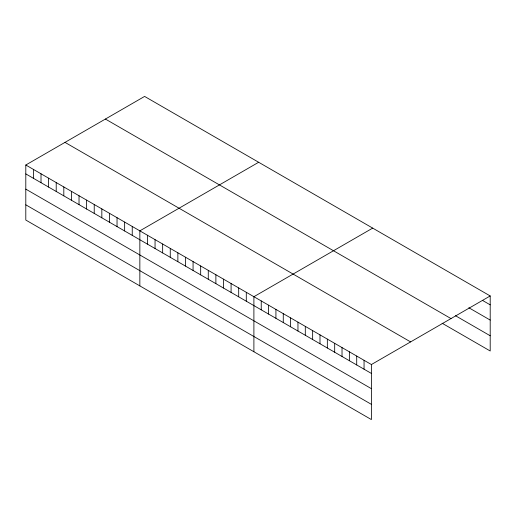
<?xml version="1.0" encoding="UTF-8"?>
<svg xmlns="http://www.w3.org/2000/svg" width="516" height="516" viewBox="0 0 516 516"><rect width="100%" height="100%" fill="white"/><g stroke="black" fill="none" stroke-linecap="round" stroke-linejoin="round"><path stroke-width="0.77" d="M25.8 165.01L371.397 364.541L371.397 419.579L25.8 220.048L25.8 165.01L144.603 96.421L490.2 295.952L490.2 350.99L442.128 323.235M258.651 162.269L139.849 230.852L139.849 285.896M372.694 228.111L253.898 296.7L253.898 351.738M371.397 364.541L490.2 295.952M482.853 300.609L490.2 304.846M468.838 307.742L490.2 320.075M455.486 315.721L490.2 335.761M105.399 119.054L450.997 318.585M65.003 142.377L410.601 341.908M25.8 173.905L371.397 373.436M25.8 189.133L371.397 388.664M25.8 204.82L371.397 404.351M364.057 360.297L364.057 369.198M356.711 356.059L356.711 364.954M349.364 351.822L349.364 360.716M342.024 347.578L342.024 356.479M334.678 343.34L334.678 352.235M327.338 339.102L327.338 347.997M319.991 334.858L319.991 343.753M312.644 330.621L312.644 339.515M305.304 326.383L305.304 335.277M297.958 322.139L297.958 331.033M290.618 317.901L290.618 326.796M283.271 313.657L283.271 322.558M275.925 309.419L275.925 318.314M268.584 305.182L268.584 314.076M261.238 300.938L261.238 309.832M246.293 292.308L246.293 301.209M238.689 287.922L238.689 296.816M231.084 283.529L231.084 292.424M223.48 279.143L223.48 288.038M215.881 274.751L215.881 283.645M208.277 270.365L208.277 279.259M200.672 265.972L200.672 274.867M193.068 261.58L193.068 270.481M185.47 257.194L185.47 266.088M177.865 252.801L177.865 261.696M170.261 248.415L170.261 257.31M162.656 244.023L162.656 252.917M155.052 239.637L155.052 248.531M147.453 235.244L147.453 244.139M132.244 226.466L132.244 235.361M124.64 222.074L124.64 230.968M117.035 217.688L117.035 226.582M109.437 213.295L109.437 222.19M101.833 208.909L101.833 217.804M94.228 204.517L94.228 213.411M86.624 200.124L86.624 209.025M79.025 195.738L79.025 204.633M71.421 191.346L71.421 200.247M63.816 186.96L63.816 195.854M56.212 182.567L56.212 191.462M48.607 178.181L48.607 187.076M41.009 173.789L41.009 182.683M33.405 169.403L33.405 178.297"/></g></svg>
